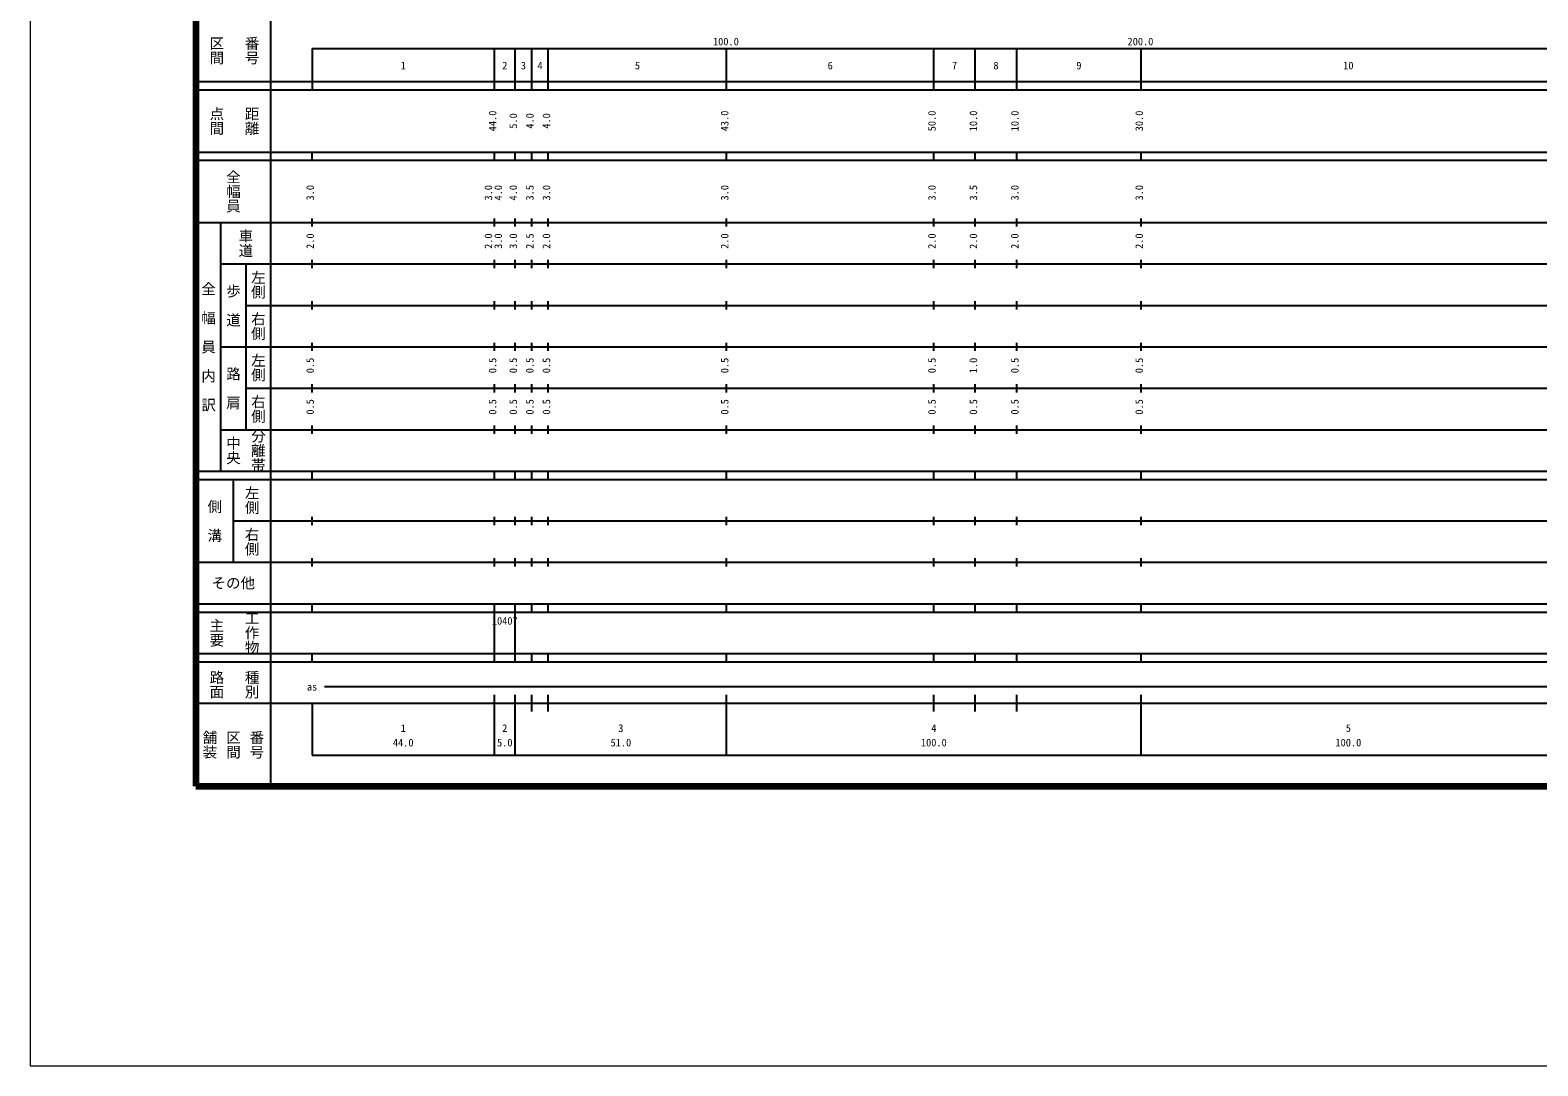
# Model space of a CAD drawing. Units: millimetres on the paper. Extents: x 0 to 700, y -48 to 448.
# Drawn here: x 0 to 363.7, y -47.5 to 202.4 of the extents above; entities that cross this region are included whole.
import ezdxf
from ezdxf.enums import TextEntityAlignment as Align

# ---------------------------------------------------------------- set-up
doc = ezdxf.new("R2010")
doc.units = ezdxf.units.MM
for name, color, linetype, lineweight in [('S-TTL', 2, 'Continuous', 50), ('S-TTL-BAND', 7, 'Continuous', 25), ('作業レイヤ1', 7, 'Continuous', 13)]:
    doc.layers.add(name, color=color, linetype=linetype, lineweight=lineweight)
doc.styles.add('@ＭＳ ゴシック', font='')
doc.styles.add('ＭＳ ゴシック', font='')
doc.styles.get('@ＭＳ ゴシック').set_extended_font_data('@MS Gothic')
doc.styles.get('ＭＳ ゴシック').set_extended_font_data('MS Gothic')

msp = doc.modelspace()

# ---------------------------------------------------------------- linework, layer by layer
at = {"layer": 'S-TTL', "lineweight": 140}
for p, q in [((40, 380), (40, 20)), ((40, 20), (680, 20))]:
    msp.add_line(p, q, dxfattribs=at)
at = {"layer": 'S-TTL-BAND'}
for p, q in [((58, 370), (58, 20)), ((68, 198), (579, 198)), ((68, 198), (68, 188)), ((112, 188), (112, 198)), ((117, 188), (117, 198)), ((121, 188), (121, 198)), ((125, 188), (125, 198)), ((168, 188), (168, 198)), ((218, 188), (218, 198)), ((228, 188), (228, 198)), ((238, 188), (238, 198)), ((268, 188), (268, 198)), ((40, 190), (579, 190)), ((40, 188), (579, 188)), ((40, 173), (579, 173)), ((40, 171), (579, 171)), ((68, 171), (68, 173)), ((112, 171), (112, 173)), ((117, 171), (117, 173)), ((121, 171), (121, 173)), ((125, 171), (125, 173)), ((168, 171), (168, 173)), ((218, 171), (218, 173)), ((228, 171), (228, 173)), ((238, 171), (238, 173)), ((268, 171), (268, 173)), ((68, 155), (68, 157)), ((112, 155), (112, 157)), ((117, 155), (117, 157)), ((121, 155), (121, 157)), ((125, 155), (125, 157)), ((168, 155), (168, 157)), ((218, 155), (218, 157)), ((228, 155), (228, 157)), ((238, 155), (238, 157)), ((268, 155), (268, 157)), ((40, 156), (579, 156)), ((46, 96), (46, 156)), ((46, 146), (579, 146)), ((52, 146), (52, 106)), ((68, 145), (68, 147)), ((112, 145), (112, 147)), ((117, 145), (117, 147)), ((121, 145), (121, 147)), ((125, 145), (125, 147)), ((168, 145), (168, 147)), ((218, 145), (218, 147)), ((228, 145), (228, 147)), ((238, 145), (238, 147)), ((268, 145), (268, 147)), ((52, 136), (579, 136)), ((68, 135), (68, 137)), ((112, 135), (112, 137)), ((117, 135), (117, 137)), ((121, 135), (121, 137)), ((125, 135), (125, 137)), ((168, 135), (168, 137)), ((218, 135), (218, 137)), ((228, 135), (228, 137)), ((238, 135), (238, 137)), ((268, 135), (268, 137)), ((46, 126), (579, 126)), ((68, 125), (68, 127)), ((112, 125), (112, 127)), ((117, 125), (117, 127)), ((121, 125), (121, 127)), ((125, 125), (125, 127)), ((168, 125), (168, 127)), ((218, 125), (218, 127)), ((228, 125), (228, 127)), ((238, 125), (238, 127)), ((268, 125), (268, 127)), ((68, 115), (68, 117)), ((112, 115), (112, 117)), ((117, 115), (117, 117)), ((121, 115), (121, 117)), ((125, 115), (125, 117)), ((168, 115), (168, 117)), ((218, 115), (218, 117)), ((228, 115), (228, 117)), ((238, 115), (238, 117)), ((268, 115), (268, 117)), ((52, 116), (579, 116)), ((46, 106), (579, 106)), ((68, 105), (68, 107)), ((112, 105), (112, 107)), ((117, 105), (117, 107)), ((121, 105), (121, 107)), ((125, 105), (125, 107)), ((168, 105), (168, 107)), ((218, 105), (218, 107)), ((228, 105), (228, 107)), ((238, 105), (238, 107)), ((268, 105), (268, 107)), ((40, 96), (579, 96)), ((68, 94), (68, 96)), ((112, 94), (112, 96)), ((117, 94), (117, 96)), ((121, 94), (121, 96)), ((125, 94), (125, 96)), ((168, 94), (168, 96)), ((218, 94), (218, 96)), ((228, 94), (228, 96)), ((238, 94), (238, 96)), ((268, 94), (268, 96)), ((40, 94), (579, 94)), ((49, 94), (49, 74)), ((49, 84), (579, 84)), ((68, 83), (68, 85)), ((112, 83), (112, 85)), ((117, 83), (117, 85)), ((121, 83), (121, 85)), ((125, 83), (125, 85)), ((168, 83), (168, 85)), ((218, 83), (218, 85)), ((228, 83), (228, 85)), ((238, 83), (238, 85)), ((268, 83), (268, 85)), ((40, 74), (579, 74)), ((68, 73), (68, 75)), ((112, 73), (112, 75)), ((117, 73), (117, 75)), ((121, 73), (121, 75)), ((125, 73), (125, 75)), ((168, 73), (168, 75)), ((218, 73), (218, 75)), ((228, 73), (228, 75)), ((238, 73), (238, 75)), ((268, 73), (268, 75)), ((40, 64), (579, 64)), ((40, 62), (579, 62)), ((68, 62), (68, 64)), ((112, 62), (112, 64)), ((112, 52), (112, 62)), ((117, 62), (117, 64)), ((117, 52), (117, 62)), ((121, 62), (121, 64)), ((125, 62), (125, 64)), ((168, 62), (168, 64)), ((218, 62), (218, 64)), ((228, 62), (228, 64)), ((238, 62), (238, 64)), ((268, 62), (268, 64)), ((40, 52), (579, 52)), ((68, 50), (68, 52)), ((112, 50), (112, 52)), ((117, 50), (117, 52)), ((121, 50), (121, 52)), ((125, 50), (125, 52)), ((168, 50), (168, 52)), ((218, 50), (218, 52)), ((228, 50), (228, 52)), ((238, 50), (238, 52)), ((268, 50), (268, 52)), ((40, 50), (579, 50)), ((71, 44), (565, 44)), ((112, 27.5), (112, 42)), ((117, 27.5), (117, 42)), ((121, 38), (121, 42)), ((125, 38), (125, 42)), ((168, 27.5), (168, 42)), ((218, 38), (218, 42)), ((228, 38), (228, 42)), ((238, 38), (238, 42)), ((268, 27.5), (268, 42)), ((40, 40), (579, 40)), ((68, 40), (68, 27.5)), ((68, 27.5), (579, 27.5))]:
    msp.add_line(p, q, dxfattribs=at)
at = {"layer": '作業レイヤ1'}
msp.add_lwpolyline([(0, -47.5), (700, -47.5), (700, 447.5), (0, 447.5)], close=True, dxfattribs=at)

# ---------------------------------------------------------------- texts
at = {"layer": 'S-TTL-BAND', "style": '@ＭＳ ゴシック'}
for s, p in [('区間', (45, 197.5)), ('番号', (53.5, 197.5)), ('点間', (45, 180.5)), ('距離', (53.5, 180.5)), ('全幅員', (49, 163.5)), ('車道', (52, 151)), ('左側', (55, 141)), ('全\u3000幅\u3000員\u3000内\u3000訳', (43, 126)), ('歩\u3000道', (49, 136)), ('右側', (55, 131)), ('左側', (55, 121)), ('路\u3000肩', (49, 116)), ('右側', (55, 111)), ('分離帯', (55, 101)), ('中央', (49, 101)), ('左側', (53.5, 89)), ('側\u3000溝', (44.5, 84)), ('右側', (53.5, 79)), ('主要', (45, 57)), ('工作物', (53.5, 57)), ('路面', (45, 44.5)), ('種別', (53.5, 44.5)), ('舗装', (43.333, 30)), ('区間', (49, 30)), ('番号', (54.667, 30))]:
    msp.add_text(s, height=2.566, rotation=270, dxfattribs=at).set_placement(p, align=Align.MIDDLE_CENTER)
at = {"layer": 'S-TTL-BAND', "style": 'ＭＳ ゴシック'}
for s, p in [('100.0', (167.844, 198.195)), ('200.0', (267.844, 198.195)), ('1', (90, 192.405)), ('2', (114.5, 192.405)), ('3', (119, 192.405)), ('4', (123, 192.405)), ('5', (146.5, 192.405)), ('6', (193, 192.405)), ('7', (223, 192.405)), ('8', (233, 192.405)), ('9', (253, 192.405)), ('10', (318, 192.405)), ('as', (68, 42.5)), ('1', (90, 32.523)), ('2', (114.5, 32.523)), ('3', (142.5, 32.523)), ('4', (218, 32.523)), ('5', (318, 32.523)), ('44.0', (90, 29.033)), ('5.0', (114.5, 29.033)), ('51.0', (142.5, 29.033)), ('100.0', (218, 29.033)), ('100.0', (318, 29.033))]:
    msp.add_text(s, height=1.833, dxfattribs=at).set_placement(p, align=Align.BOTTOM_CENTER)
for s, p in [('44.0', (113, 180.5)), ('5.0', (118, 180.5)), ('4.0', (122, 180.5)), ('4.0', (126, 180.5)), ('43.0', (169, 180.5)), ('50.0', (219, 180.5)), ('10.0', (229, 180.5)), ('10.0', (239, 180.5)), ('30.0', (269, 180.5)), ('3.0', (69, 163.174)), ('3.0', (112, 163.174)), ('4.0', (114.37, 163.174)), ('4.0', (118, 163.174)), ('3.5', (122, 163.174)), ('3.0', (126, 163.174)), ('3.0', (169, 163.174)), ('3.0', (219, 163.174)), ('3.5', (229, 163.174)), ('3.0', (239, 163.174)), ('3.0', (269, 163.174)), ('2.0', (69, 151.5)), ('2.0', (112, 151.5)), ('3.0', (114.37, 151.5)), ('3.0', (118, 151.5)), ('2.5', (122, 151.5)), ('2.0', (126, 151.5)), ('2.0', (169, 151.5)), ('2.0', (219, 151.5)), ('2.0', (229, 151.5)), ('2.0', (239, 151.5)), ('2.0', (269, 151.5)), ('0.5', (69, 121.5)), ('0.5', (113, 121.5)), ('0.5', (118, 121.5)), ('0.5', (122, 121.5)), ('0.5', (126, 121.5)), ('0.5', (169, 121.5)), ('0.5', (219, 121.5)), ('1.0', (229, 121.5)), ('0.5', (239, 121.5)), ('0.5', (269, 121.5)), ('0.5', (69, 111.5)), ('0.5', (113, 111.5)), ('0.5', (118, 111.5)), ('0.5', (122, 111.5)), ('0.5', (126, 111.5)), ('0.5', (169, 111.5)), ('0.5', (219, 111.5)), ('0.5', (229, 111.5)), ('0.5', (239, 111.5)), ('0.5', (269, 111.5))]:
    msp.add_text(s, height=1.833, rotation=90, dxfattribs=at).set_placement(p, align=Align.BOTTOM_CENTER)
msp.add_text('その他', height=2.566, dxfattribs=at).set_placement((49, 69), align=Align.MIDDLE_CENTER)
msp.add_text('10407', height=1.833, dxfattribs=at).set_placement((111.375, 58.405), align=Align.BOTTOM_LEFT)

doc.saveas('drawing.dxf')
